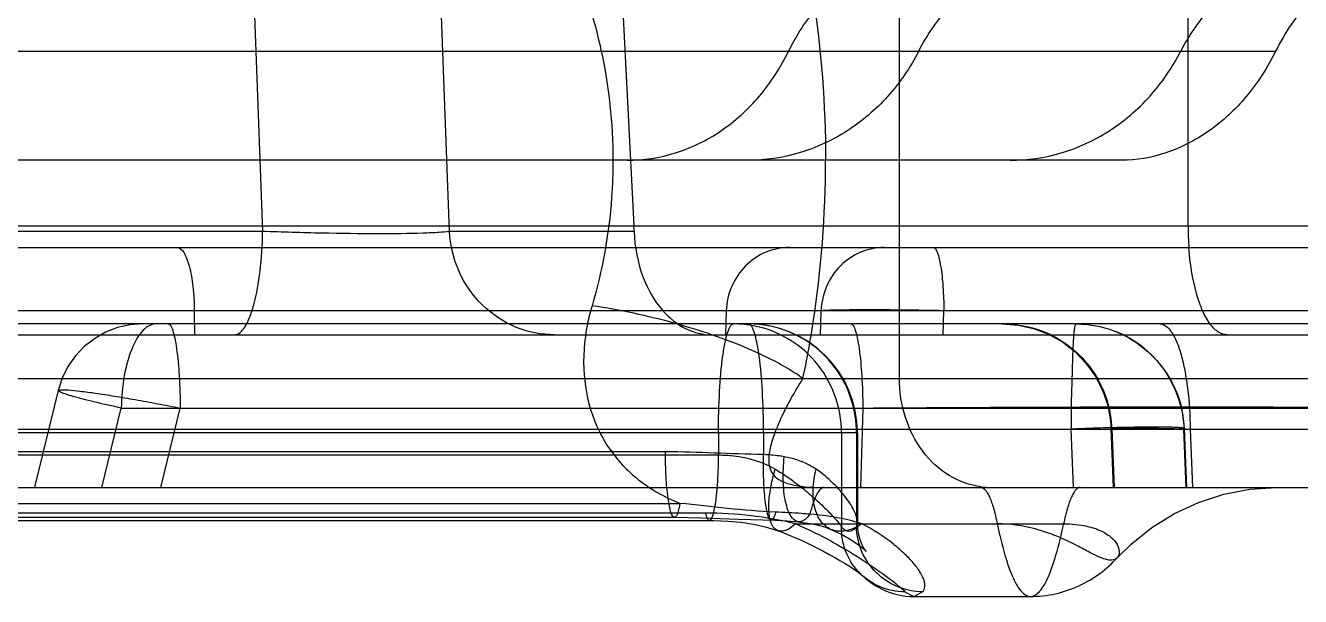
# Model space of a CAD drawing. Header units: millimetres. Extents: x 28656 to 29764, y -21384 to -20601.
# Drawn here: x 29189.66 to 29195.63, y -21152.35 to -21149.68 of the extents above; entities that cross this region are included whole.
import ezdxf

# ---------------------------------------------------------------- set-up
doc = ezdxf.new("R2010")
doc.units = ezdxf.units.MM
doc.header["$LTSCALE"] = 8
doc.layers.add('Cav-cor', color=30, linetype='Continuous')
doc.layers.add('dim', color=3, linetype='Continuous', lineweight=15)

# ---------------------------------------------------------------- blocks, each defined once
blk = doc.blocks.new('20160903.083224')
at = {"layer": 'Cav-cor', "color": 241}
for p, q in [((-33.5737, 8.62), (-33.4148, 4.335)), ((-32.5406, 4.335), (-32.699, 8.62)), ((-31.7457, 5.6877), (-31.6784, 4.3617)), ((-30.4364, 3.6477), (-30.4364, 5.6877)), ((-29.0864, 4.3617), (-29.0864, 5.6877)), ((-39.69, 5.1777), (-30.9549, 5.1777)), ((-35.0193, 5.1777), (-30.3462, 5.1777)), ((-30.9549, 5.1777), (-28.6768, 5.1777)), ((-29.3981, 4.6677), (-57.0795, 4.6677)), ((-44.0975, 4.3617), (-18.8672, 4.3617)), ((-33.4148, 4.335), (-35.8486, 4.335)), ((-31.6772, 4.335), (-32.5406, 4.335)), ((-39.4195, 4.2597), (-20.0358, 4.2597)), ((-19.7999, 3.9644), (-39.5937, 3.9644)), ((-33.7342, 3.9644), (-33.7332, 3.8517)), ((-31.2459, 3.9644), (-31.2497, 3.8517)), ((-30.804, 3.9027), (-30.8024, 3.9644)), ((-30.2314, 3.8517), (-30.2286, 3.9644)), ((-0.0595, 3.9027), (-47.8822, 3.9027)), ((-30.8053, 3.8517), (-30.804, 3.9027)), ((-43.2798, 3.8517), (-18.9161, 3.8517)), ((-43.546, 3.6477), (0.8934, 3.6477)), ((-34.3708, 3.5917), (-34.4811, 3.1391)), ((-34.1661, 3.1377), (-34.0756, 3.509)), ((-34.0756, 3.509), (0.042, 3.509)), ((-33.8907, 3.1377), (-33.8002, 3.509)), ((-30.6077, 3.509), (-30.6188, 3.1377)), ((-37.0802, 3.4105), (-3.5866, 3.4105)), ((-29.6216, 3.1377), (-29.6325, 3.4105)), ((-29.4429, 3.4105), (-29.4457, 3.412)), ((-29.4353, 3.1375), (-29.4457, 3.4116)), ((-29.4429, 3.4105), (-29.4325, 3.1377)), ((-29.1055, 3.4105), (-29.1029, 3.4142)), ((-29.0949, 3.1377), (-29.1055, 3.4105)), ((-29.0921, 3.1377), (-29.1028, 3.4126)), ((-29.0764, 3.4105), (-29.0661, 3.1377)), ((-30.6322, 3.3927), (-48.3922, 3.3927)), ((-31.2825, 3.3927), (-31.2825, 3.2896)), ((-31.072, 3.3927), (-31.072, 3.2912)), ((-30.7072, 3.3927), (-30.7072, 2.9526)), ((-30.637, 3.3927), (-30.637, 2.9526)), ((-30.6322, 3.3927), (-30.6322, 2.9732)), ((-31.5308, 3.304), (-47.9524, 3.304)), ((-42.0757, 3.2896), (-31.2825, 3.2896)), ((-42.2032, 3.1377), (6.3337, 3.1377)), ((-28.6743, 3.1377), (-28.6697, 3.1377)), ((-48.0205, 3.0633), (-31.4627, 3.0633)), ((-47.9945, 2.998), (-31.4886, 2.998)), ((-42.1375, 3.0192), (-31.3444, 3.0192)), ((-42.1178, 2.9836), (-31.3246, 2.9836)), ((-30.9229, 2.9677), (-29.6683, 2.9677)), ((-30.637, 2.9526), (-30.6322, 2.973)), ((-30.6317, 2.9581), (-30.6322, 2.9731)), ((-30.6271, 2.9216), (-30.6317, 2.9581)), ((-30.4103, 2.6499), (-30.369, 2.6277)), ((-30.369, 2.6277), (-30.3277, 2.6499)), ((-30.369, 2.6277), (-29.8235, 2.6277))]:
    blk.add_line(p, q, dxfattribs=at)
for points in [[(-33.9745, 3.9027), (-34.0345, 3.8983), (-34.0933, 3.885), (-34.1495, 3.8633), (-34.2018, 3.8335), (-34.2492, 3.7963), (-34.2906, 3.7526), (-34.3252, 3.7032), (-34.352, 3.6493), (-34.3708, 3.5914)], [(-29.9551, 3.9027), (-29.8811, 3.8973), (-29.8085, 3.8811), (-29.7391, 3.8546), (-29.6743, 3.8183), (-29.6154, 3.7729), (-29.5637, 3.7194), (-29.5204, 3.6591), (-29.4863, 3.593), (-29.4622, 3.5227), (-29.4485, 3.4496), (-29.4457, 3.412)], [(-29.4173, 2.8089), (-29.3529, 2.8728), (-29.256, 2.9506), (-29.1504, 3.016), (-29.0376, 3.0681), (-28.9193, 3.1061), (-28.7972, 3.1294), (-28.6733, 3.1377)], [(-31.4886, 2.998), (-31.3621, 2.9958), (-31.1888, 2.9897), (-31.0176, 2.9848)], [(-31.3246, 2.9836), (-31.3041, 2.9834), (-31.2394, 2.9806), (-31.1773, 2.9746), (-31.1187, 2.9655), (-31.0649, 2.9537), (-31.0168, 2.9395), (-31.0043, 2.9352)], [(-31.0176, 2.9848), (-30.9631, 2.982), (-30.9093, 2.9772)], [(-31.0043, 2.9352), (-30.9855, 2.9282), (-30.9403, 2.9101), (-30.8988, 2.8921), (-30.8607, 2.8744), (-30.8257, 2.8572), (-30.7938, 2.8406), (-30.7647, 2.8249), (-30.7383, 2.8101), (-30.7145, 2.7963), (-30.6932, 2.7836), (-30.6745, 2.772), (-30.6581, 2.7615), (-30.6444, 2.7524), (-30.6331, 2.7447), (-30.6244, 2.7385), (-30.6185, 2.7342), (-30.6175, 2.7334)], [(-30.9093, 2.9772), (-30.8987, 2.9759), (-30.854, 2.9691), (-30.8151, 2.9607), (-30.7826, 2.9513), (-30.7564, 2.9415)], [(-30.7564, 2.9414), (-30.7355, 2.9321), (-30.6998, 2.9142), (-30.6692, 2.8967), (-30.6437, 2.8804), (-30.6234, 2.8659), (-30.6082, 2.8538), (-30.598, 2.8448), (-30.5928, 2.8396), (-30.592, 2.8387)], [(-30.592, 2.8387), (-30.5923, 2.8391), (-30.5958, 2.8437), (-30.6022, 2.8539), (-30.6106, 2.87), (-30.6194, 2.8924), (-30.6271, 2.9216)], [(-30.6175, 2.7334), (-30.6157, 2.732), (-30.6161, 2.7323), (-30.6196, 2.7355), (-30.6265, 2.7424), (-30.6287, 2.7447)]]:
    blk.add_lwpolyline(points, dxfattribs=at)
for centre, radius, start, end in [((-35.7802, 4.6665), 4.9983, 351.19706, 0.01348), ((-33.6367, 4.2622), 1.9609, 2.12831, 2.90895), ((-27.6861, 4.3616), 1.4003, 179.99455, 184.25302), ((-30.9429, 3.7111), 0.9714, 163.4539, 168.64256), ((-32.3682, 0.715), 3.3098, 74.5484, 81.41514), ((-31.2125, 3.4025), 0.5002, 82.01655, 89.97924), ((-31.1422, 3.3927), 0.51, 0.00013, 89.99986), ((-31.1428, 3.3983), 0.5045, 72.11948, 89.93), ((-31.1408, 3.4054), 0.4971, 71.50849, 72.08058), ((-35.5239, 4.6334), 4.74, 350.04165, 351.11853), ((-29.6096, 3.4041), 0.498, 67.69452, 68.26626), ((-29.6104, 3.4022), 0.5001, 65.04192, 67.69255), ((-29.6124, 3.3927), 0.51, 2.23044, 64.36937), ((-35.419, 4.6146), 4.6334, 347.95555, 350.04652), ((-30.0092, 3.4933), 0.3556, 262.69207, 269.97444), ((-30.7461, 3.1623), 0.236, 298.9891, 300.19687), ((-30.8432, 2.2533), 0.7508, 72.10913, 73.63095), ((-30.7537, 3.1751), 0.2509, 300.22523, 304.23543)]:
    blk.add_arc(centre, radius, start, end, dxfattribs=at)
for points, knots in [([(-30.2, 5.6877), (-30.2764, 5.6877), (-30.4319, 5.6636), (-30.646, 5.5586), (-30.8279, 5.3934), (-30.9182, 5.2532), (-30.9549, 5.1777)], [0, 0, 0, 0, 0.239357, 0.483899, 0.737139, 1, 1, 1, 1]), ([(-30.8876, 5.6877), (-30.8701, 5.6058), (-30.8079, 5.2692), (-30.7819, 4.9261), (-30.7819, 4.6677)], [0, 0, 0, 0, 0.244858, 1, 1, 1, 1]), ([(-30.3462, 5.1777), (-30.3071, 5.2536), (-30.2107, 5.3948), (-30.0182, 5.5595), (-29.7922, 5.6639), (-29.629, 5.6877), (-29.5483, 5.6877)], [0, 0, 0, 0, 0.257796, 0.509717, 0.756402, 1, 1, 1, 1]), ([(-28.3231, 5.6877), (-28.4037, 5.6877), (-28.5669, 5.6638), (-28.7928, 5.5595), (-28.9853, 5.3947), (-29.0817, 5.2536), (-29.1208, 5.1777)], [0, 0, 0, 0, 0.243598, 0.490283, 0.742205, 1, 1, 1, 1]), ([(-28.4388, 5.4859), (-28.4634, 5.4652), (-28.5586, 5.3758), (-28.6337, 5.2659), (-28.6768, 5.1777)], [0, 0, 0, 0, 0.247157, 1, 1, 1, 1]), ([(-31.8741, 5.3477), (-31.8582, 5.2937), (-31.801, 5.0714), (-31.7764, 4.8408), (-31.7764, 4.6677)], [0, 0, 0, 0, 0.245505, 1, 1, 1, 1]), ([(-31.7099, 4.6677), (-31.6335, 4.6677), (-31.478, 4.6918), (-31.2639, 4.7968), (-31.082, 4.9621), (-30.9917, 5.1023), (-30.9549, 5.1777)], [0, 0, 0, 0, 0.239358, 0.483899, 0.737138, 1, 1, 1, 1]), ([(-30.3462, 5.1777), (-30.3852, 5.1018), (-30.4817, 4.9607), (-30.6742, 4.7959), (-30.9002, 4.6916), (-31.0634, 4.6677), (-31.1441, 4.6677)], [0, 0, 0, 0, 0.257797, 0.509718, 0.756402, 1, 1, 1, 1]), ([(-29.9187, 4.6677), (-29.838, 4.6677), (-29.6747, 4.6916), (-29.4488, 4.7959), (-29.2562, 4.9607), (-29.1598, 5.1018), (-29.1208, 5.1777)], [0, 0, 0, 0, 0.243598, 0.490283, 0.742204, 1, 1, 1, 1]), ([(-28.6768, 5.1777), (-28.7138, 5.1022), (-28.8035, 4.9627), (-28.9802, 4.7981), (-29.1824, 4.6931), (-29.328, 4.6677), (-29.3981, 4.6677)], [0, 0, 0, 0, 0.272189, 0.530944, 0.773267, 1, 1, 1, 1]), ([(-31.7765, 4.6677), (-31.7764, 4.6095), (-31.7846, 4.3801), (-31.8255, 4.1519), (-31.8741, 3.9877)], [0, 0, 0, 0, 0.253841, 1, 1, 1, 1]), ([(-33.5474, 3.8517), (-33.527, 3.8517), (-33.4967, 3.8848), (-33.4734, 3.9354), (-33.4451, 4.0226), (-33.4228, 4.1571), (-33.4156, 4.2726), (-33.4148, 4.335)], [0, 0, 0, 0, 0.117684, 0.21293, 0.333764, 0.639815, 1, 1, 1, 1]), ([(-32.5406, 4.335), (-32.5569, 4.3327), (-32.598, 4.3295), (-32.7088, 4.3247), (-32.8913, 4.3233), (-33.1417, 4.3262), (-33.3222, 4.3315), (-33.4148, 4.335)], [0, 0, 0, 0, 0.056486, 0.140996, 0.380529, 0.682287, 1, 1, 1, 1]), ([(-32.0489, 3.8517), (-32.1109, 3.8517), (-32.2369, 3.8768), (-32.397, 3.9838), (-32.5073, 4.1438), (-32.5374, 4.2711), (-32.5406, 4.335)], [0, 0, 0, 0, 0.246089, 0.494388, 0.745939, 1, 1, 1, 1]), ([(-31.6772, 4.335), (-31.6745, 4.2617), (-31.6495, 4.1289), (-31.5601, 3.9696), (-31.444, 3.8737), (-31.3552, 3.8517), (-31.3143, 3.8517)], [0, 0, 0, 0, 0.333424, 0.601079, 0.814244, 1, 1, 1, 1]), ([(-33.8139, 4.2597), (-33.8014, 4.2597), (-33.783, 4.2393), (-33.769, 4.2083), (-33.7519, 4.155), (-33.7387, 4.0729), (-33.7346, 4.0024), (-33.7342, 3.9644)], [0, 0, 0, 0, 0.117457, 0.213014, 0.334077, 0.64063, 1, 1, 1, 1]), ([(-30.9506, 4.2597), (-30.9883, 4.2597), (-31.0647, 4.2443), (-31.1615, 4.1787), (-31.2275, 4.0808), (-31.2446, 4.0032), (-31.2459, 3.9644)], [0, 0, 0, 0, 0.246016, 0.494344, 0.745963, 1, 1, 1, 1]), ([(-30.5072, 4.2597), (-30.5448, 4.2597), (-30.6212, 4.2443), (-30.718, 4.1787), (-30.784, 4.0808), (-30.8011, 4.0032), (-30.8024, 3.9644)], [0, 0, 0, 0, 0.246016, 0.494344, 0.745962, 1, 1, 1, 1]), ([(-30.2776, 4.2597), (-30.274, 4.2597), (-30.2653, 4.2523), (-30.253, 4.2235), (-30.2405, 4.1636), (-30.2313, 4.0725), (-30.2288, 4.0023), (-30.2286, 3.9644)], [0, 0, 0, 0, 0.035721, 0.097716, 0.312166, 0.627271, 1, 1, 1, 1]), ([(-28.9809, 3.8992), (-28.9955, 3.9182), (-29.0214, 3.9656), (-29.0622, 4.0845), (-29.0772, 4.1859), (-29.0825, 4.2577)], [0, 0, 0, 0, 0.190537, 0.426135, 1, 1, 1, 1]), ([(-30.2286, 3.9644), (-30.2906, 3.9656), (-30.4099, 3.9673), (-30.5744, 3.9685), (-30.7036, 3.9675), (-30.7756, 3.9663), (-30.8024, 3.9644)], [0, 0, 0, 0, 0.324042, 0.623868, 0.859642, 1, 1, 1, 1]), ([(-33.9114, 3.9027), (-33.9221, 3.9027), (-33.9455, 3.8965), (-33.9763, 3.8723), (-34.0038, 3.8351), (-34.038, 3.7652), (-34.0666, 3.6547), (-34.0749, 3.5597), (-34.0756, 3.509)], [0, 0, 0, 0, 0.070759, 0.153272, 0.25373, 0.373645, 0.665004, 1, 1, 1, 1]), ([(-33.8563, 3.9027), (-33.852, 3.9027), (-33.8418, 3.892), (-33.8337, 3.8693), (-33.8242, 3.833), (-33.8128, 3.7624), (-33.8032, 3.6528), (-33.8005, 3.5596), (-33.8002, 3.509)], [0, 0, 0, 0, 0.032334, 0.092899, 0.185381, 0.307536, 0.624511, 1, 1, 1, 1]), ([(-31.8953, 3.9024), (-31.911, 3.8245), (-31.9225, 3.6703), (-31.875, 3.4509), (-31.767, 3.266), (-31.6614, 3.1739), (-31.6037, 3.1364)], [0, 0, 0, 0, 0.273914, 0.525632, 0.762666, 1, 1, 1, 1]), ([(-30.8876, 3.6477), (-30.9241, 3.6738), (-31.0076, 3.7241), (-31.2049, 3.8176), (-31.3699, 3.8729), (-31.4864, 3.9052)], [0, 0, 0, 0, 0.205537, 0.445766, 1, 1, 1, 1]), ([(-31.2825, 3.3927), (-31.2825, 3.4578), (-31.2794, 3.5783), (-31.2679, 3.7198), (-31.253, 3.8118), (-31.243, 3.8543), (-31.2335, 3.8797), (-31.2264, 3.8937), (-31.218, 3.9027), (-31.2124, 3.9027)], [0, 0, 0, 0, 0.373252, 0.690785, 0.813744, 0.906762, 0.941305, 0.967819, 1, 1, 1, 1]), ([(-30.7072, 3.3927), (-30.7072, 3.4533), (-30.729, 3.5754), (-30.823, 3.7346), (-30.9663, 3.8509), (-31.0835, 3.8895), (-31.1431, 3.8979)], [0, 0, 0, 0, 0.250997, 0.501391, 0.750961, 1, 1, 1, 1]), ([(-31.072, 3.3927), (-31.072, 3.4578), (-31.0751, 3.5783), (-31.0867, 3.7198), (-31.1015, 3.8118), (-31.1115, 3.8543), (-31.121, 3.8797), (-31.1281, 3.8937), (-31.1366, 3.9027), (-31.1422, 3.9027)], [0, 0, 0, 0, 0.373262, 0.690798, 0.813757, 0.906771, 0.941313, 0.967824, 1, 1, 1, 1]), ([(-30.637, 3.3927), (-30.637, 3.4456), (-30.6536, 3.5521), (-30.7258, 3.6959), (-30.8382, 3.8105), (-30.9334, 3.8601), (-30.9832, 3.8768)], [0, 0, 0, 0, 0.250844, 0.501264, 0.750985, 1, 1, 1, 1]), ([(-30.6639, 3.9027), (-30.6595, 3.9027), (-30.6493, 3.892), (-30.6412, 3.8693), (-30.6317, 3.833), (-30.6204, 3.7624), (-30.6107, 3.6528), (-30.608, 3.5596), (-30.6077, 3.509)], [0, 0, 0, 0, 0.032334, 0.092899, 0.185381, 0.307536, 0.624511, 1, 1, 1, 1]), ([(-29.6124, 3.9027), (-29.6133, 3.9027), (-29.6139, 3.898), (-29.6162, 3.8924), (-29.618, 3.88), (-29.6203, 3.8643), (-29.6221, 3.8437), (-29.6245, 3.8084), (-29.6267, 3.7551), (-29.6285, 3.6817), (-29.6307, 3.5976), (-29.6341, 3.506), (-29.6339, 3.4427), (-29.6325, 3.4105)], [0, 0, 0, 0, 0.005424, 0.020169, 0.044124, 0.077095, 0.118849, 0.168965, 0.292335, 0.44297, 0.615574, 0.804015, 1, 1, 1, 1]), ([(-29.2169, 3.9027), (-29.1955, 3.9027), (-29.1629, 3.8695), (-29.1378, 3.8172), (-29.1169, 3.7559), (-29.1002, 3.6823), (-29.0824, 3.566), (-29.0771, 3.4739), (-29.0764, 3.4105)], [0, 0, 0, 0, 0.121025, 0.217032, 0.33793, 0.481304, 0.643109, 1, 1, 1, 1]), ([(-28.904, 3.8517), (-28.9177, 3.8517), (-28.9486, 3.8627), (-28.9704, 3.8856), (-28.9809, 3.8992)], [0, 0, 0, 0, 0.442974, 1, 1, 1, 1]), ([(-29.7367, 3.8556), (-29.6531, 3.8167), (-29.5046, 3.6895), (-29.4461, 3.503), (-29.4429, 3.4105)], [0, 0, 0, 0, 0.499228, 1, 1, 1, 1]), ([(-29.3994, 3.8556), (-29.3158, 3.8167), (-29.1673, 3.6895), (-29.1087, 3.503), (-29.1055, 3.4105)], [0, 0, 0, 0, 0.499228, 1, 1, 1, 1]), ([(-30.8876, 3.6478), (-30.9067, 3.6178), (-30.9413, 3.5599), (-30.9852, 3.4747), (-31.019, 3.3965), (-31.0389, 3.3349), (-31.0472, 3.2886), (-31.0485, 3.2561), (-31.0431, 3.224), (-31.0251, 3.1913), (-30.9853, 3.1631), (-30.9042, 3.1404), (-30.8351, 3.1377), (-30.7877, 3.1377)], [0, 0, 0, 0, 0.143567, 0.272332, 0.386691, 0.487296, 0.5329, 0.575965, 0.617957, 0.663131, 0.722781, 0.808861, 1, 1, 1, 1]), ([(-30.0544, 3.1406), (-30.1068, 3.1473), (-30.2125, 3.1856), (-30.3373, 3.3036), (-30.418, 3.4643), (-30.4364, 3.5861), (-30.4364, 3.6477)], [0, 0, 0, 0, 0.23004, 0.473061, 0.731639, 1, 1, 1, 1]), ([(-34.0756, 3.509), (-34.1164, 3.5178), (-34.1743, 3.5309), (-34.2464, 3.5486), (-34.2897, 3.5601), (-34.3235, 3.5699), (-34.3495, 3.5786), (-34.3624, 3.5841), (-34.3714, 3.5893), (-34.3708, 3.5914)], [0, 0, 0, 0, 0.406242, 0.578179, 0.723878, 0.840609, 0.926022, 0.97888, 1, 1, 1, 1]), ([(-34.3708, 3.5914), (-34.3705, 3.5927), (-34.3653, 3.5944), (-34.3567, 3.595), (-34.3417, 3.5949), (-34.3121, 3.5931), (-34.2627, 3.5878), (-34.1911, 3.5781), (-34.105, 3.5647), (-34.0084, 3.5483), (-33.9055, 3.5296), (-33.8355, 3.516), (-33.8002, 3.509)], [0, 0, 0, 0, 0.007225, 0.023062, 0.048292, 0.082818, 0.178158, 0.305137, 0.457933, 0.629885, 0.813561, 1, 1, 1, 1]), ([(-30.6077, 3.509), (-30.343, 3.5108), (-29.8396, 3.5136), (-29.2382, 3.5151), (-28.8232, 3.5146), (-28.5912, 3.5137), (-28.4259, 3.5119), (-28.3389, 3.5105), (-28.3078, 3.509)], [0, 0, 0, 0, 0.345284, 0.656685, 0.784386, 0.886589, 0.95938, 1, 1, 1, 1]), ([(-29.1029, 3.4126), (-29.1029, 3.4136), (-29.1077, 3.4149), (-29.1145, 3.4162), (-29.1279, 3.4174), (-29.1453, 3.4184), (-29.1678, 3.4192), (-29.2064, 3.4199), (-29.2643, 3.42), (-29.3437, 3.4191), (-29.4341, 3.4172), (-29.5316, 3.4143), (-29.5985, 3.4119), (-29.6325, 3.4105)], [0, 0, 0, 0, 0.006058, 0.020973, 0.045198, 0.078707, 0.121137, 0.171985, 0.29687, 0.448602, 0.621239, 0.80797, 1, 1, 1, 1]), ([(-29.4457, 3.412), (-29.4457, 3.4126), (-29.4425, 3.4133), (-29.4384, 3.414), (-29.4297, 3.4146), (-29.4184, 3.4152), (-29.4038, 3.4156), (-29.3784, 3.416), (-29.3396, 3.416), (-29.2854, 3.4154), (-29.2222, 3.4143), (-29.1515, 3.4127), (-29.1021, 3.4113), (-29.0764, 3.4105)], [0, 0, 0, 0, 0.005159, 0.018705, 0.041039, 0.072066, 0.111584, 0.159378, 0.2785, 0.426241, 0.598852, 0.791994, 1, 1, 1, 1]), ([(-31.072, 3.2912), (-31.1485, 3.2928), (-31.3013, 3.2985), (-31.4543, 3.304), (-31.5308, 3.304)], [0, 0, 0, 0, 0.500009, 1, 1, 1, 1]), ([(-31.4886, 2.998), (-31.492, 2.998), (-31.4999, 3.0064), (-31.506, 3.0242), (-31.5132, 3.0526), (-31.5218, 3.1077), (-31.5289, 3.1927), (-31.5308, 3.265), (-31.5308, 3.304)], [0, 0, 0, 0, 0.032164, 0.093207, 0.186191, 0.308999, 0.626848, 1, 1, 1, 1]), ([(-31.2883, 3.135), (-31.2873, 3.1471), (-31.2838, 3.1986), (-31.2825, 3.2501), (-31.2825, 3.2896)], [0, 0, 0, 0, 0.23483, 1, 1, 1, 1]), ([(-31.2825, 3.2896), (-31.2591, 3.2896), (-31.1675, 3.2843), (-31.0761, 3.2572), (-31.0169, 3.2227)], [0, 0, 0, 0, 0.254818, 1, 1, 1, 1]), ([(-31.0361, 2.9853), (-31.0394, 2.9853), (-31.0471, 2.9939), (-31.0528, 3.0117), (-31.0595, 3.0402), (-31.067, 3.0952), (-31.0724, 3.1802), (-31.0728, 3.2523), (-31.072, 3.2912)], [0, 0, 0, 0, 0.032216, 0.093142, 0.186199, 0.308963, 0.626618, 1, 1, 1, 1]), ([(-30.9753, 3.2813), (-30.9832, 3.2827), (-31.0152, 3.2877), (-31.0476, 3.2904), (-31.072, 3.2912)], [0, 0, 0, 0, 0.245496, 1, 1, 1, 1]), ([(-30.9093, 2.9772), (-30.9237, 2.9788), (-30.9443, 2.9997), (-30.9592, 3.0341), (-30.9744, 3.0889), (-30.9819, 3.1727), (-30.9791, 3.2435), (-30.9753, 3.2813)], [0, 0, 0, 0, 0.13285, 0.230531, 0.35103, 0.651073, 1, 1, 1, 1]), ([(-30.8257, 3.2227), (-30.8363, 3.23), (-30.8826, 3.2577), (-30.9351, 3.274), (-30.9753, 3.2813)], [0, 0, 0, 0, 0.239008, 1, 1, 1, 1]), ([(-31.0384, 3.1363), (-31.0371, 3.1434), (-31.0312, 3.1725), (-31.0236, 3.2013), (-31.0169, 3.2227)], [0, 0, 0, 0, 0.243181, 1, 1, 1, 1]), ([(-31.0169, 3.2227), (-31.0057, 3.2162), (-30.9632, 3.1901), (-30.9227, 3.1607), (-30.8938, 3.1377)], [0, 0, 0, 0, 0.259331, 1, 1, 1, 1]), ([(-30.7564, 2.9415), (-30.775, 2.9494), (-30.8102, 2.9796), (-30.8377, 3.0481), (-30.8436, 3.1323), (-30.8338, 3.192), (-30.8257, 3.2227)], [0, 0, 0, 0, 0.195236, 0.422724, 0.693912, 1, 1, 1, 1]), ([(-30.6322, 2.9731), (-30.6322, 2.9908), (-30.6476, 3.0323), (-30.6869, 3.0936), (-30.7468, 3.1613), (-30.7971, 3.2031), (-30.8257, 3.2227)], [0, 0, 0, 0, 0.164761, 0.395749, 0.678083, 1, 1, 1, 1]), ([(-31.6037, 3.1364), (-31.5929, 3.1293), (-31.5477, 3.1016), (-31.4997, 3.0785), (-31.4627, 3.0633)], [0, 0, 0, 0, 0.244714, 1, 1, 1, 1]), ([(-31.3246, 2.9836), (-31.3197, 2.9836), (-31.3094, 3.0002), (-31.3023, 3.0288), (-31.2935, 3.0772), (-31.29, 3.1141), (-31.2883, 3.135)], [0, 0, 0, 0, 0.094198, 0.295099, 0.602733, 1, 1, 1, 1]), ([(-31.0043, 2.9352), (-31.0283, 2.9439), (-31.0477, 2.9978), (-31.0484, 3.0658), (-31.0429, 3.1118), (-31.0384, 3.1363)], [0, 0, 0, 0, 0.360645, 0.648705, 1, 1, 1, 1]), ([(-30.8938, 3.1377), (-30.8711, 3.1197), (-30.8298, 3.0846), (-30.7757, 3.0334), (-30.7355, 2.9904), (-30.7139, 2.9642), (-30.7072, 2.9526)], [0, 0, 0, 0, 0.329163, 0.616744, 0.846826, 1, 1, 1, 1]), ([(-30.7877, 3.1377), (-30.7941, 3.1377), (-30.8095, 3.1286), (-30.8253, 3.1025), (-30.8416, 3.0628), (-30.8505, 3.0309), (-30.855, 3.0127)], [0, 0, 0, 0, 0.130377, 0.329394, 0.618314, 1, 1, 1, 1]), ([(-30.0562, 3.1377), (-30.0485, 3.1377), (-30.036, 3.1288), (-30.0246, 3.1122), (-30.01, 3.0838), (-29.9939, 3.0352), (-29.9837, 2.9923), (-29.9786, 2.9677)], [0, 0, 0, 0, 0.119875, 0.207337, 0.317734, 0.61098, 1, 1, 1, 1]), ([(-29.5907, 3.1377), (-29.5984, 3.1377), (-29.6109, 3.1288), (-29.6223, 3.1122), (-29.6369, 3.0838), (-29.653, 3.0352), (-29.6632, 2.9923), (-29.6683, 2.9677)], [0, 0, 0, 0, 0.119875, 0.207336, 0.317733, 0.61098, 1, 1, 1, 1]), ([(-31.4626, 3.0633), (-31.4655, 3.0469), (-31.4702, 3.0256), (-31.4794, 3.0036), (-31.4859, 2.998), (-31.4886, 2.998)], [0, 0, 0, 0, 0.68938, 0.887526, 1, 1, 1, 1]), ([(-31.0151, 3.0226), (-31.0903, 3.0259), (-31.2397, 3.0378), (-31.3884, 3.056), (-31.4627, 3.0633)], [0, 0, 0, 0, 0.502326, 1, 1, 1, 1]), ([(-31.3444, 3.0192), (-31.2729, 3.0192), (-31.1311, 3.0117), (-30.9906, 2.987), (-30.9229, 2.9677)], [0, 0, 0, 0, 0.503633, 1, 1, 1, 1]), ([(-31.3444, 3.0192), (-31.342, 3.0101), (-31.3389, 2.9979), (-31.3292, 2.9836), (-31.3246, 2.9836)], [0, 0, 0, 0, 0.673239, 1, 1, 1, 1]), ([(-31.0151, 3.0226), (-31.0177, 3.013), (-31.0211, 3.0003), (-31.0313, 2.9852), (-31.0361, 2.9853)], [0, 0, 0, 0, 0.676007, 1, 1, 1, 1]), ([(-30.855, 3.0127), (-30.8682, 3.0138), (-30.9215, 3.0179), (-30.9749, 3.0209), (-31.0151, 3.0226)], [0, 0, 0, 0, 0.247589, 1, 1, 1, 1]), ([(-30.855, 3.0127), (-30.8592, 3.007), (-30.8725, 2.9901), (-30.8944, 2.9755), (-30.9093, 2.9772)], [0, 0, 0, 0, 0.320967, 1, 1, 1, 1]), ([(-30.6316, 2.9736), (-30.6491, 2.9787), (-30.7224, 2.9975), (-30.7978, 3.0078), (-30.855, 3.0127)], [0, 0, 0, 0, 0.24043, 1, 1, 1, 1]), ([(-30.9229, 2.9677), (-30.93, 2.9611), (-30.9464, 2.9474), (-30.9735, 2.9324), (-30.9957, 2.932), (-31.0043, 2.9352)], [0, 0, 0, 0, 0.317837, 0.701202, 1, 1, 1, 1]), ([(-30.9229, 2.9677), (-30.8572, 2.94), (-30.7402, 2.881), (-30.5911, 2.7888), (-30.4931, 2.72), (-30.4376, 2.6757), (-30.4177, 2.6579), (-30.4103, 2.6499)], [0, 0, 0, 0, 0.353403, 0.647627, 0.868165, 0.945998, 1, 1, 1, 1]), ([(-30.6317, 2.9559), (-30.6519, 2.9447), (-30.6931, 2.9287), (-30.7381, 2.9336), (-30.7564, 2.9415)], [0, 0, 0, 0, 0.537567, 1, 1, 1, 1]), ([(-30.6287, 2.7447), (-30.6542, 2.7723), (-30.6951, 2.8383), (-30.708, 2.9148), (-30.7072, 2.9526)], [0, 0, 0, 0, 0.498725, 1, 1, 1, 1]), ([(-30.7072, 2.9526), (-30.6982, 2.9428), (-30.6721, 2.9246), (-30.646, 2.9428), (-30.637, 2.9526)], [0, 0, 0, 0, 0.499999, 1, 1, 1, 1]), ([(-30.3277, 2.6499), (-30.3673, 2.6499), (-30.4475, 2.6658), (-30.5493, 2.733), (-30.6186, 2.8333), (-30.6362, 2.913), (-30.637, 2.9526)], [0, 0, 0, 0, 0.24945, 0.500188, 0.750816, 1, 1, 1, 1]), ([(-30.3277, 2.6499), (-30.3222, 2.6559), (-30.3144, 2.6739), (-30.3203, 2.7057), (-30.3383, 2.7418), (-30.3687, 2.783), (-30.4113, 2.8281), (-30.4898, 2.896), (-30.5604, 2.941), (-30.6126, 2.9677)], [0, 0, 0, 0, 0.053993, 0.11932, 0.206396, 0.318089, 0.454344, 0.61417, 1, 1, 1, 1]), ([(-29.9786, 2.9677), (-29.9685, 2.9186), (-29.9481, 2.8328), (-29.9159, 2.7355), (-29.8868, 2.6787), (-29.8639, 2.6454), (-29.8389, 2.6277), (-29.8235, 2.6277)], [0, 0, 0, 0, 0.388882, 0.682309, 0.792706, 0.88016, 1, 1, 1, 1]), ([(-29.4173, 2.8089), (-29.4222, 2.8036), (-29.4381, 2.796), (-29.4676, 2.799), (-29.5042, 2.8123), (-29.5507, 2.8359), (-29.6114, 2.869), (-29.6953, 2.9099), (-29.8184, 2.9532), (-29.9193, 2.9677), (-29.9786, 2.9677)], [0, 0, 0, 0, 0.03617, 0.082354, 0.145943, 0.231635, 0.344545, 0.493948, 0.701209, 1, 1, 1, 1]), ([(-29.8235, 2.6277), (-29.808, 2.6277), (-29.7831, 2.6454), (-29.7602, 2.6787), (-29.731, 2.7355), (-29.6988, 2.8328), (-29.6785, 2.9186), (-29.6683, 2.9677)], [0, 0, 0, 0, 0.11984, 0.207294, 0.317691, 0.611118, 1, 1, 1, 1]), ([(-29.6683, 2.9677), (-29.6317, 2.9677), (-29.5702, 2.9623), (-29.4852, 2.935), (-29.4279, 2.8944), (-29.4038, 2.8439), (-29.4105, 2.8163), (-29.4173, 2.8089)], [0, 0, 0, 0, 0.320445, 0.534134, 0.777407, 0.912532, 1, 1, 1, 1]), ([(-29.8235, 2.6277), (-29.7453, 2.6277), (-29.5918, 2.6618), (-29.467, 2.755), (-29.4173, 2.8089)], [0, 0, 0, 0, 0.516115, 1, 1, 1, 1]), ([(-30.6287, 2.7447), (-30.5978, 2.7114), (-30.519, 2.6508), (-30.4206, 2.6277), (-30.369, 2.6277)], [0, 0, 0, 0, 0.468486, 1, 1, 1, 1]), ([(-30.4103, 2.6499), (-30.451, 2.6499), (-30.5329, 2.6665), (-30.6012, 2.715), (-30.6287, 2.7447)], [0, 0, 0, 0, 0.50153, 1, 1, 1, 1])]:
    blk.add_open_spline(points, degree=3, knots=knots, dxfattribs=at)
for points in [[(-29.9498, 3.9027), (-29.877, 3.9027), (-29.8027, 3.8863), (-29.7367, 3.8556)], [(-29.6124, 3.9027), (-29.537, 3.9027), (-29.4598, 3.8852), (-29.3918, 3.8525)]]:
    blk.add_open_spline(points, degree=3, dxfattribs=at)

msp = doc.modelspace()

# ---------------------------------------------------------------- block references
at = {"layer": 'dim'}
msp.add_blockref('20160903.083224', (29224.1868, -21154.9766), dxfattribs=at)

doc.saveas('drawing.dxf')
